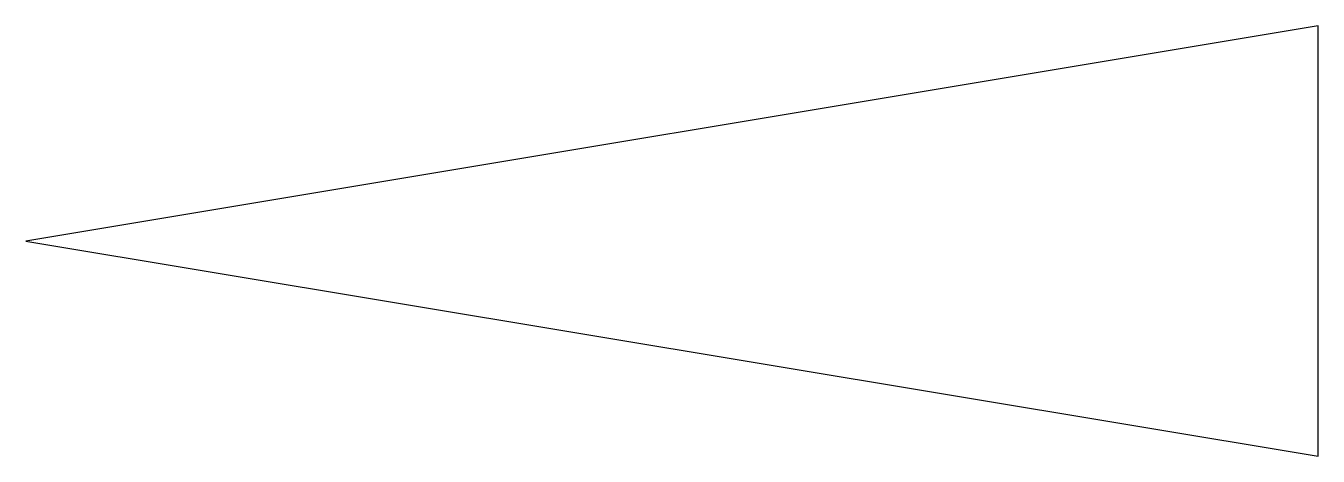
# Model space of a CAD drawing. Header units: inches. Extents: x 14 to 127, y -19 to 19.
import ezdxf

# ---------------------------------------------------------------- set-up
doc = ezdxf.new("R2010")
doc.units = ezdxf.units.IN
doc.header["$LTSCALE"] = 0.5
doc.header["$MEASUREMENT"] = 0

msp = doc.modelspace()

# ---------------------------------------------------------------- wipeouts: each hides what was drawn before it
msp.add_wipeout([(127, 18.75), (14.4, 0), (127, -18.75)])

# ---------------------------------------------------------------- next in the draw order: linework, layer by layer
msp.add_lwpolyline([(127, 18.75), (14.4, 0), (127, -18.75)], close=True)

doc.saveas('drawing.dxf')
